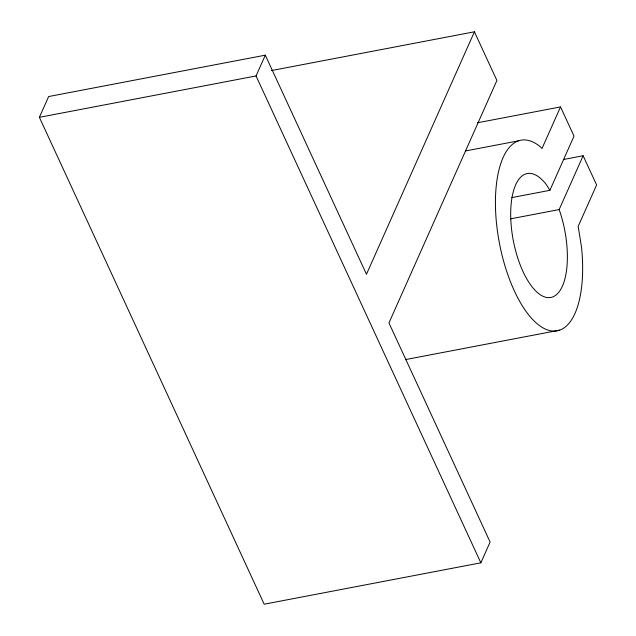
<?xml version="1.0" encoding="UTF-8"?>
<svg xmlns="http://www.w3.org/2000/svg" width="636" height="636" viewBox="0 0 636 636"><rect width="100%" height="100%" fill="white"/><g stroke="black" fill="none" stroke-linecap="round" stroke-linejoin="round"><path stroke-width="0.95" d="M474.416 31.8L496.899 80.486L388.946 322.945L490.11 542.039L480.856 562.82L264.186 604.2L39.384 117.326L48.638 96.545L265.307 55.165L366.471 274.259L474.416 31.8L271.413 70.572M480.856 562.82L256.054 75.946L265.307 55.165M477.572 122.764L560.531 106.92L541.999 148.546L540.401 146.805A97.022 40.354 79.2 0 0 495.492 207.686A97.022 40.354 79.2 0 0 545.267 329.043A97.022 40.354 79.2 0 0 581.503 247.007L578.172 226.376L596.616 184.965L583.125 155.748L563.607 159.477M511.829 197.589L549.894 190.323L574.022 136.136L560.531 106.92M549.894 190.323L546.483 184.806A63.067 26.227 79.2 0 0 510.788 219.07A63.067 26.227 79.2 0 0 550.927 297.433A63.067 26.227 79.2 0 0 559.163 209.57L583.125 155.748M39.384 117.326L256.054 75.946M465.719 150.915L518.42 140.85M510.366 218.887L559.163 209.57M405.45 359.602L559.656 330.156"/></g></svg>
